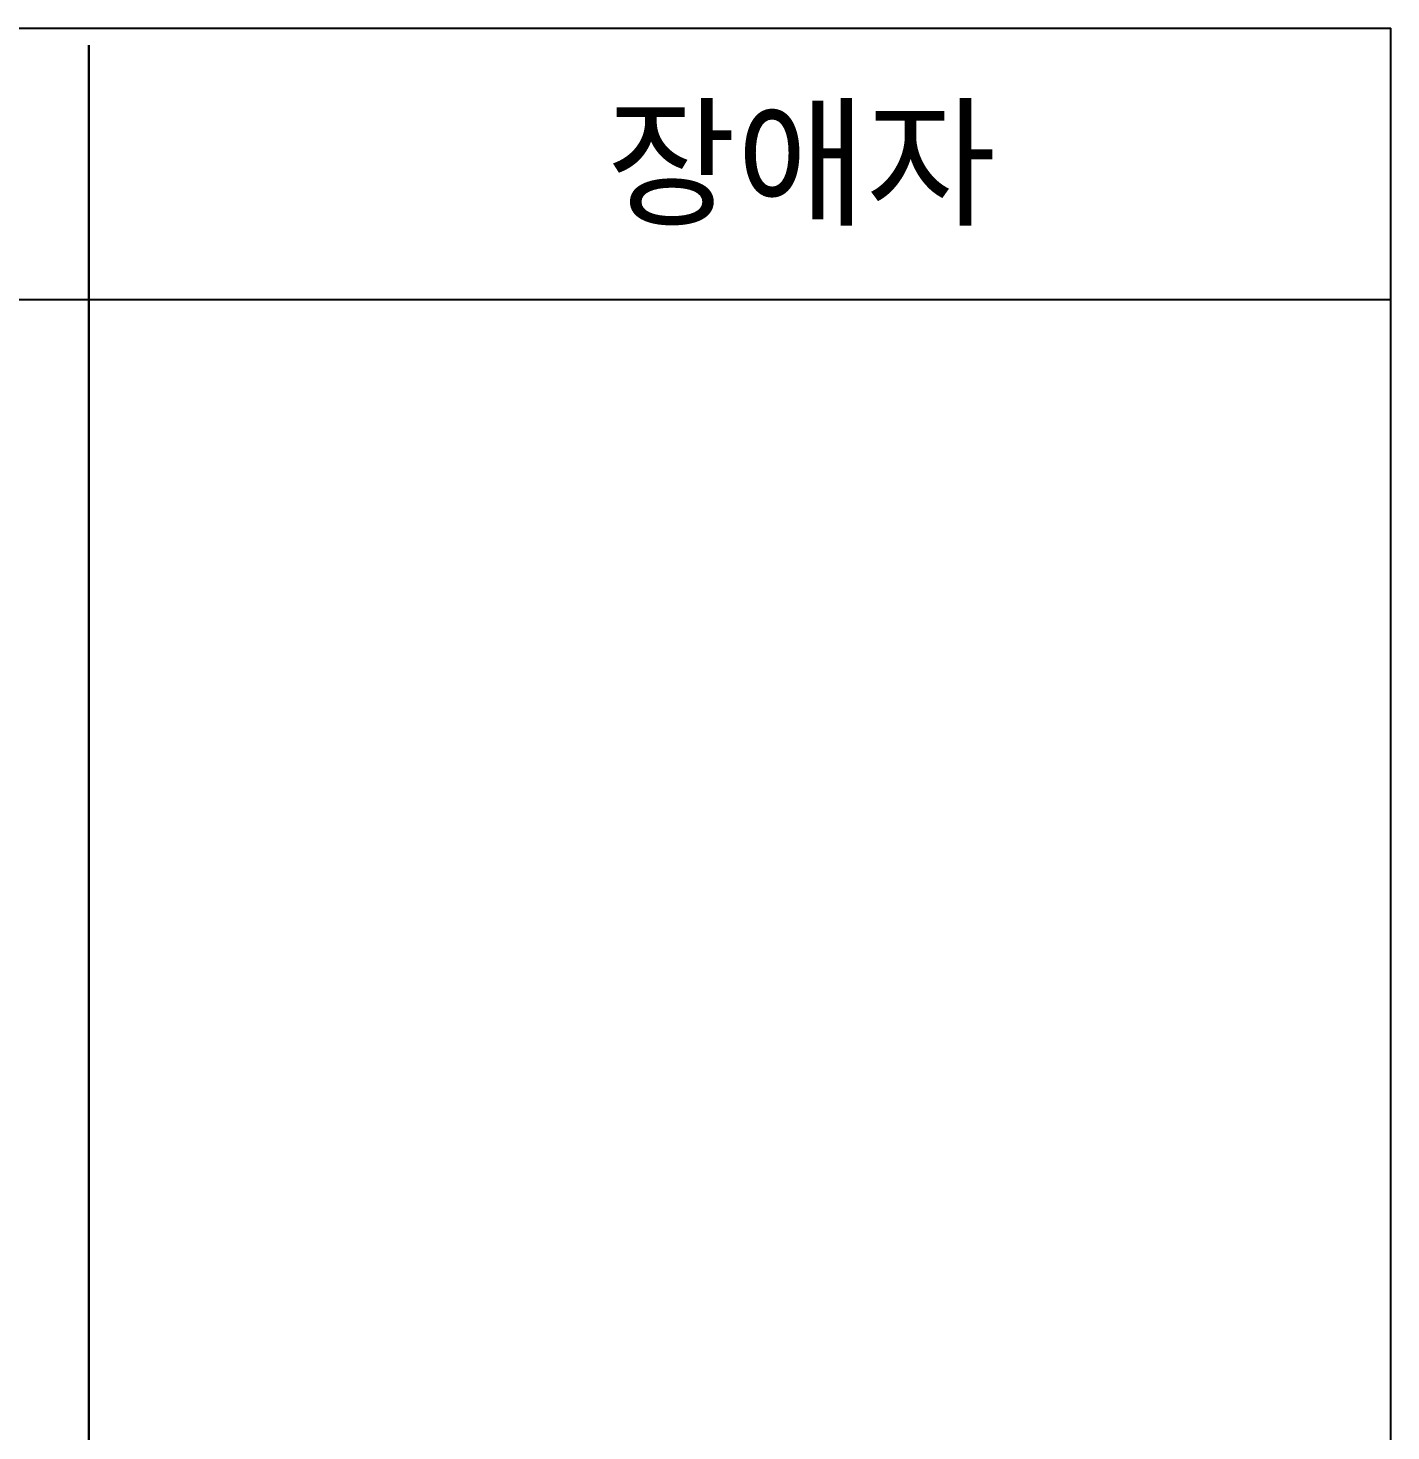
# Model space of a CAD drawing. Header units: inches. Extents: x -1249499 to 290957, y -589671 to 1013543.
# Drawn here: x -852365 to -803046, y 269866 to 320622 of the extents above; entities that cross this region are included whole.
import ezdxf

# ---------------------------------------------------------------- set-up
doc = ezdxf.new("R2010")
doc.units = ezdxf.units.IN
doc.header["$MEASUREMENT"] = 0
doc.styles.get("Standard").update_dxf_attribs({"font": 'DotumChe.ttf'})

msp = doc.modelspace()

# ---------------------------------------------------------------- linework, layer by layer
at = {"color": 6}
for p, q in [((-1249499, 320622.1), (-803046.5, 320622.1)), ((-803046.5, 217675.1), (-803046.5, 320622.1)), ((-850164, 319998), (-850164, 217675.1)), ((-850164, 217675.1), (-850164, 319998)), ((-1193392, 310801), (-803046.5, 310801))]:
    msp.add_line(p, q, dxfattribs=at)

# ---------------------------------------------------------------- texts
msp.add_text('장애자', height=3744).set_placement((-831433, 313870.5))

doc.saveas('drawing.dxf')
